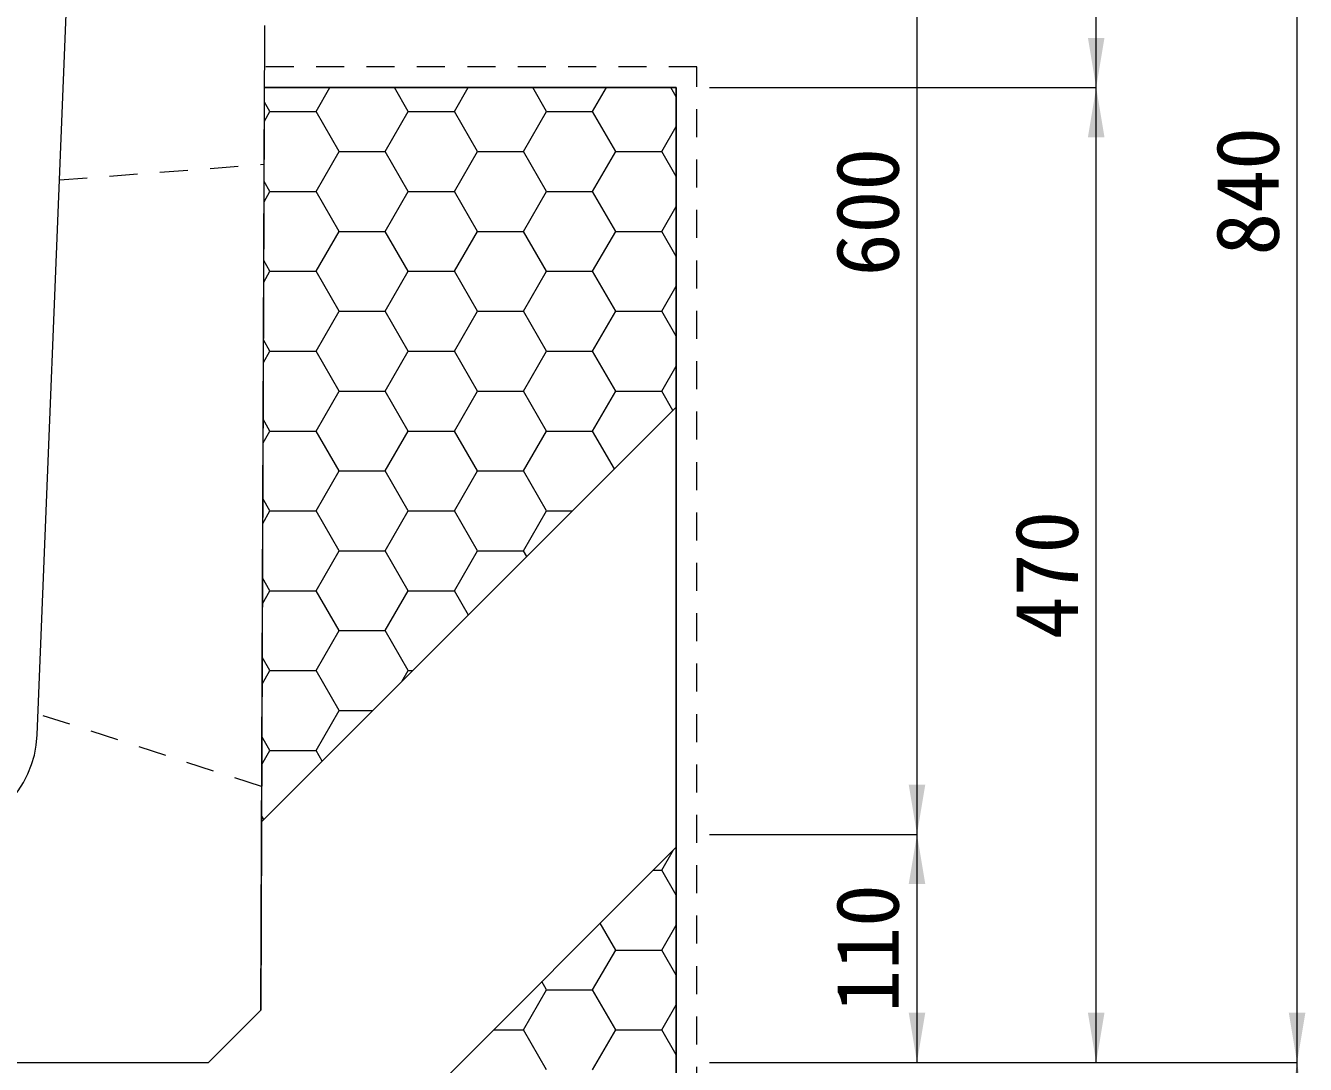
# Model space of a CAD drawing. Units: millimetres at full size. Extents: x 190759 to 276146, y -52712 to -16236.
# Drawn here: x 203792 to 204409, y -30104 to -29604 of the extents above; entities that cross this region are included whole.
import ezdxf
from ezdxf.enums import TextEntityAlignment as Align

# ---------------------------------------------------------------- set-up
doc = ezdxf.new("R2010")
doc.units = ezdxf.units.MM
doc.header["$LTSCALE"] = 18
doc.linetypes.add('USER1', pattern=[1.35, 0.75, -0.6])
for name, color, linetype, lineweight in [('寸法線', 7, 'Continuous', 9), ('本体', 2, 'Continuous', 13), ('補助線', 8, 'Continuous', 13), ('ﾊｯﾁﾝｸﾞ', 7, 'Continuous', 5)]:
    doc.layers.add(name, color=color, linetype=linetype, lineweight=lineweight)
doc.styles.add('ＭＳ ゴシック', font='')
doc.styles.get('ＭＳ ゴシック').set_extended_font_data('MS Gothic')

# ---------------------------------------------------------------- blocks, each defined once
blk = doc.blocks.new('filled_arrow')
at = {"color": 0, "linetype": 'Continuous', "lineweight": -2}
blk.add_solid([(7.5, 1.25), (0, 0), (7.5, -1.25)], dxfattribs=at)

msp = doc.modelspace()

# ---------------------------------------------------------------- linework, layer by layer
at = {"layer": '寸法線'}
for p, q in [((204308.58, -29633.48), (204308.58, -29263.47)), ((204405.44, -30103.46), (204405.44, -29263.47)), ((204222.19, -29993.47), (204222.19, -29393.47)), ((204122.11, -29633.48), (204308.58, -29633.48)), ((204122.11, -29633.48), (204308.58, -29633.48)), ((204308.58, -30103.46), (204308.58, -29633.48)), ((204122.11, -29993.47), (204222.19, -29993.47)), ((204122.11, -29993.47), (204222.19, -29993.47)), ((204222.19, -30103.46), (204222.19, -29993.47)), ((204122.11, -30103.46), (204405.44, -30103.46)), ((204122.11, -30103.46), (204308.58, -30103.46)), ((204122.11, -30103.46), (204222.19, -30103.46)), ((204122.11, -30103.46), (204405.44, -30103.46)), ((204405.44, -30303.47), (204405.44, -30103.46))]:
    msp.add_line(p, q, dxfattribs=at)
at = {"layer": '本体'}
for p, q in [((203798.03, -29945.46), (203820.11, -29393.47)), ((203907.61, -29603.47), (203905.78, -30078.29)), ((203880.61, -30103.46), (203905.78, -30078.29)), ((203459.61, -30103.46), (203880.61, -30103.46))]:
    msp.add_line(p, q, dxfattribs=at)
at = {"layer": '本体', "linetype": 'USER1', "lineweight": 9}
for p, q in [((203808.73, -29677.96), (203907.35, -29670.46)), ((203906.2, -29970.46), (203798.43, -29935.46))]:
    msp.add_line(p, q, dxfattribs=at)
at = {"layer": '本体'}
msp.add_arc((203748.07, -29943.47), 50, 270, 357.70932, dxfattribs=at)
at = {"layer": '補助線'}
for p, q in [((204106.11, -29787.53), (203906.16, -29987.48)), ((204106.11, -29999.66), (203802.3, -30303.47))]:
    msp.add_line(p, q, dxfattribs=at)
msp.add_lwpolyline([(203907.61, -29633.48), (204106.11, -29633.48), (204106.11, -30303.47), (203234.11, -30303.47), (203234.11, -29633.48), (203432.73, -29633.48), (203434.43, -30078.29), (203459.61, -30103.46), (203880.61, -30103.46), (203905.78, -30078.29)], close=True, dxfattribs=at)
at = {"layer": 'ﾊｯﾁﾝｸﾞ'}
for p, q in [((203932.46, -29645.05), (203939.14, -29633.48)), ((203976.91, -29645.05), (203970.23, -29633.48)), ((203999.14, -29645.05), (204005.81, -29633.48)), ((204043.59, -29645.05), (204036.91, -29633.48)), ((204065.81, -29645.05), (204072.49, -29633.48)), ((204106.11, -29637.86), (204103.58, -29633.48)), ((203910.24, -29645.05), (203907.58, -29640.45)), ((203907.54, -29649.72), (203910.24, -29645.05)), ((203910.24, -29645.05), (203932.46, -29645.05)), ((203943.57, -29664.3), (203932.46, -29645.05)), ((203965.8, -29664.3), (203976.91, -29645.05)), ((203976.91, -29645.05), (203999.14, -29645.05)), ((204010.25, -29664.3), (203999.14, -29645.05)), ((204032.47, -29664.3), (204043.59, -29645.05)), ((204043.59, -29645.05), (204065.81, -29645.05)), ((204076.92, -29664.3), (204065.81, -29645.05)), ((204099.15, -29664.3), (204106.11, -29652.24)), ((203932.46, -29683.54), (203943.57, -29664.3)), ((203943.57, -29664.3), (203965.8, -29664.3)), ((203976.91, -29683.54), (203965.8, -29664.3)), ((203999.14, -29683.54), (204010.25, -29664.3)), ((204010.25, -29664.3), (204032.47, -29664.3)), ((204043.59, -29683.54), (204032.47, -29664.3)), ((204065.81, -29683.54), (204076.92, -29664.3)), ((204076.92, -29664.3), (204099.15, -29664.3)), ((204106.11, -29676.35), (204099.15, -29664.3)), ((203907.38, -29688.49), (203910.24, -29683.54)), ((203910.24, -29683.54), (203907.42, -29678.67)), ((203910.24, -29683.54), (203932.46, -29683.54)), ((203943.57, -29702.79), (203932.46, -29683.54)), ((203965.8, -29702.79), (203976.91, -29683.54)), ((203976.91, -29683.54), (203999.14, -29683.54)), ((204010.25, -29702.79), (203999.14, -29683.54)), ((204032.47, -29702.79), (204043.59, -29683.54)), ((204043.59, -29683.54), (204065.81, -29683.54)), ((204076.92, -29702.79), (204065.81, -29683.54)), ((204099.15, -29702.79), (204106.11, -29690.73)), ((203932.46, -29722.04), (203943.57, -29702.79)), ((203943.57, -29702.79), (203965.8, -29702.79)), ((203976.91, -29722.04), (203965.8, -29702.79)), ((203999.14, -29722.04), (204010.25, -29702.79)), ((204010.25, -29702.79), (204032.47, -29702.79)), ((204043.59, -29722.04), (204032.47, -29702.79)), ((204065.81, -29722.04), (204076.92, -29702.79)), ((204076.92, -29702.79), (204099.15, -29702.79)), ((204106.11, -29714.85), (204099.15, -29702.79)), ((203910.24, -29722.04), (203907.27, -29716.89)), ((203907.22, -29727.26), (203910.24, -29722.04)), ((203910.24, -29722.04), (203932.46, -29722.04)), ((203943.57, -29741.29), (203932.46, -29722.04)), ((203965.8, -29741.29), (203976.91, -29722.04)), ((203976.91, -29722.04), (203999.14, -29722.04)), ((204010.25, -29741.29), (203999.14, -29722.04)), ((204032.47, -29741.29), (204043.59, -29722.04)), ((204043.59, -29722.04), (204065.81, -29722.04)), ((204076.92, -29741.29), (204065.81, -29722.04)), ((204099.15, -29741.29), (204106.11, -29729.23)), ((203932.46, -29760.53), (203943.57, -29741.29)), ((203943.57, -29741.29), (203965.8, -29741.29)), ((203976.91, -29760.53), (203965.8, -29741.29)), ((203999.14, -29760.53), (204010.25, -29741.29)), ((204010.25, -29741.29), (204032.47, -29741.29)), ((204043.59, -29760.53), (204032.47, -29741.29)), ((204065.81, -29760.53), (204076.92, -29741.29)), ((204076.92, -29741.29), (204099.15, -29741.29)), ((204106.11, -29753.34), (204099.15, -29741.29)), ((203910.24, -29760.53), (203907.11, -29755.12)), ((203907.07, -29766.03), (203910.24, -29760.53)), ((203910.24, -29760.53), (203932.46, -29760.53)), ((203943.57, -29779.78), (203932.46, -29760.53)), ((203965.8, -29779.78), (203976.91, -29760.53)), ((203976.91, -29760.53), (203999.14, -29760.53)), ((204010.25, -29779.78), (203999.14, -29760.53)), ((204032.47, -29779.78), (204043.59, -29760.53)), ((204043.59, -29760.53), (204065.81, -29760.53)), ((204076.92, -29779.78), (204065.81, -29760.53)), ((204099.15, -29779.78), (204106.11, -29767.72)), ((203932.46, -29799.03), (203943.57, -29779.78)), ((203943.57, -29779.78), (203965.8, -29779.78)), ((203976.91, -29799.03), (203965.8, -29779.78)), ((203999.14, -29799.03), (204010.25, -29779.78)), ((204010.25, -29779.78), (204032.47, -29779.78)), ((204043.59, -29799.03), (204032.47, -29779.78)), ((204065.81, -29799.03), (204076.92, -29779.78)), ((204076.92, -29779.78), (204099.15, -29779.78)), ((204104.53, -29789.1), (204099.15, -29779.78)), ((203910.24, -29799.03), (203906.95, -29793.34)), ((203906.91, -29804.8), (203910.24, -29799.03)), ((203910.24, -29799.03), (203932.46, -29799.03)), ((203943.57, -29818.28), (203932.46, -29799.03)), ((203965.8, -29818.28), (203976.91, -29799.03)), ((203976.91, -29799.03), (203999.14, -29799.03)), ((204010.25, -29818.28), (203999.14, -29799.03)), ((204032.47, -29818.28), (204043.59, -29799.03)), ((204043.59, -29799.03), (204065.81, -29799.03)), ((204076.35, -29817.29), (204065.81, -29799.03)), ((203932.46, -29837.52), (203943.57, -29818.28)), ((203943.57, -29818.28), (203965.8, -29818.28)), ((203976.91, -29837.52), (203965.8, -29818.28)), ((203999.14, -29837.52), (204010.25, -29818.28)), ((204010.25, -29818.28), (204032.47, -29818.28)), ((204043.59, -29837.52), (204032.47, -29818.28)), ((203910.24, -29837.52), (203906.8, -29831.56)), ((203906.75, -29843.57), (203910.24, -29837.52)), ((203910.24, -29837.52), (203932.46, -29837.52)), ((203943.57, -29856.77), (203932.46, -29837.52)), ((203965.8, -29856.77), (203976.91, -29837.52)), ((203976.91, -29837.52), (203999.14, -29837.52)), ((204010.25, -29856.77), (203999.14, -29837.52)), ((204032.47, -29856.77), (204043.59, -29837.52)), ((204043.59, -29837.52), (204056.12, -29837.52)), ((203932.46, -29876.02), (203943.57, -29856.77)), ((203943.57, -29856.77), (203965.8, -29856.77)), ((203976.91, -29876.02), (203965.8, -29856.77)), ((203999.14, -29876.02), (204010.25, -29856.77)), ((204010.25, -29856.77), (204032.47, -29856.77)), ((204034.08, -29859.56), (204032.47, -29856.77)), ((203910.24, -29876.02), (203906.64, -29869.79)), ((203906.59, -29882.34), (203910.24, -29876.02)), ((203910.24, -29876.02), (203932.46, -29876.02)), ((203943.57, -29895.26), (203932.46, -29876.02)), ((203965.8, -29895.26), (203976.91, -29876.02)), ((203976.91, -29876.02), (203999.14, -29876.02)), ((204005.9, -29887.74), (203999.14, -29876.02)), ((203932.46, -29914.51), (203943.57, -29895.26)), ((203943.57, -29895.26), (203965.8, -29895.26)), ((203976.91, -29914.51), (203965.8, -29895.26)), ((203910.24, -29914.51), (203906.48, -29908.01)), ((203906.43, -29921.11), (203910.24, -29914.51)), ((203910.24, -29914.51), (203932.46, -29914.51)), ((203943.57, -29933.76), (203932.46, -29914.51)), ((203973.89, -29919.75), (203976.91, -29914.51)), ((203976.91, -29914.51), (203979.13, -29914.51)), ((203932.46, -29953.01), (203943.57, -29933.76)), ((203943.57, -29933.76), (203959.88, -29933.76)), ((203910.24, -29953.01), (203906.33, -29946.23)), ((203906.27, -29959.88), (203910.24, -29953.01)), ((203910.24, -29953.01), (203932.46, -29953.01)), ((203935.45, -29958.19), (203932.46, -29953.01)), ((203907.27, -29986.37), (203906.17, -29984.46)), ((204099.15, -30010.75), (204104.79, -30000.98)), ((204095.02, -30010.75), (204099.15, -30010.75)), ((204106.11, -30022.81), (204099.15, -30010.75)), ((204076.92, -30049.24), (204069.46, -30036.31)), ((204099.15, -30049.24), (204106.11, -30037.19)), ((204065.81, -30068.49), (204076.92, -30049.24)), ((204076.92, -30049.24), (204099.15, -30049.24)), ((204106.11, -30061.3), (204099.15, -30049.24)), ((204043.59, -30068.49), (204041.28, -30064.49)), ((204032.47, -30087.74), (204043.59, -30068.49)), ((204043.59, -30068.49), (204065.81, -30068.49)), ((204076.92, -30087.74), (204065.81, -30068.49)), ((204099.15, -30087.74), (204106.11, -30075.68)), ((204018.03, -30087.74), (204032.47, -30087.74)), ((204043.59, -30106.99), (204032.47, -30087.74)), ((204065.81, -30106.99), (204076.92, -30087.74)), ((204076.92, -30087.74), (204099.15, -30087.74)), ((204106.11, -30099.8), (204099.15, -30087.74))]:
    msp.add_line(p, q, dxfattribs=at)
at = {"layer": 'ﾊｯﾁﾝｸﾞ', "linetype": 'USER1', "lineweight": 9}
msp.add_lwpolyline([(203432.69, -29623.48), (203224.11, -29623.48), (203224.11, -30313.47), (204116.11, -30313.47), (204116.11, -29623.48), (203907.53, -29623.48)], dxfattribs=at)
at = {"layer": 'ﾊｯﾁﾝｸﾞ', "lineweight": 20}
msp.add_lwpolyline([(203432.73, -29633.48), (203234.11, -29633.48), (203234.11, -30303.47), (204106.11, -30303.47), (204106.11, -29633.48), (203907.49, -29633.48)], dxfattribs=at)

# ---------------------------------------------------------------- block references
at = {"layer": '寸法線', "xscale": 3.2, "yscale": 3.2}
for p, rotation in [((204308.58, -29633.48), 90), ((204308.58, -29633.48), 270), ((204222.19, -29993.47), 90), ((204222.19, -29993.47), 270), ((204222.19, -30103.46), 90), ((204308.58, -30103.46), 90), ((204405.44, -30103.46), 90), ((204405.44, -30103.46), 270)]:
    msp.add_blockref('filled_arrow', p, dxfattribs=dict(at, rotation=rotation))

# ---------------------------------------------------------------- texts
at = {"layer": '寸法線', "style": 'ＭＳ ゴシック'}
for s, p in [('840', (204381.44, -29683.47)), ('600', (204198.19, -29693.47)), ('470', (204284.58, -29868.47)), ('110', (204198.19, -30048.47))]:
    msp.add_text(s, height=30.38, rotation=90, dxfattribs=at).set_placement(p, align=Align.MIDDLE_CENTER)

doc.saveas('drawing.dxf')
